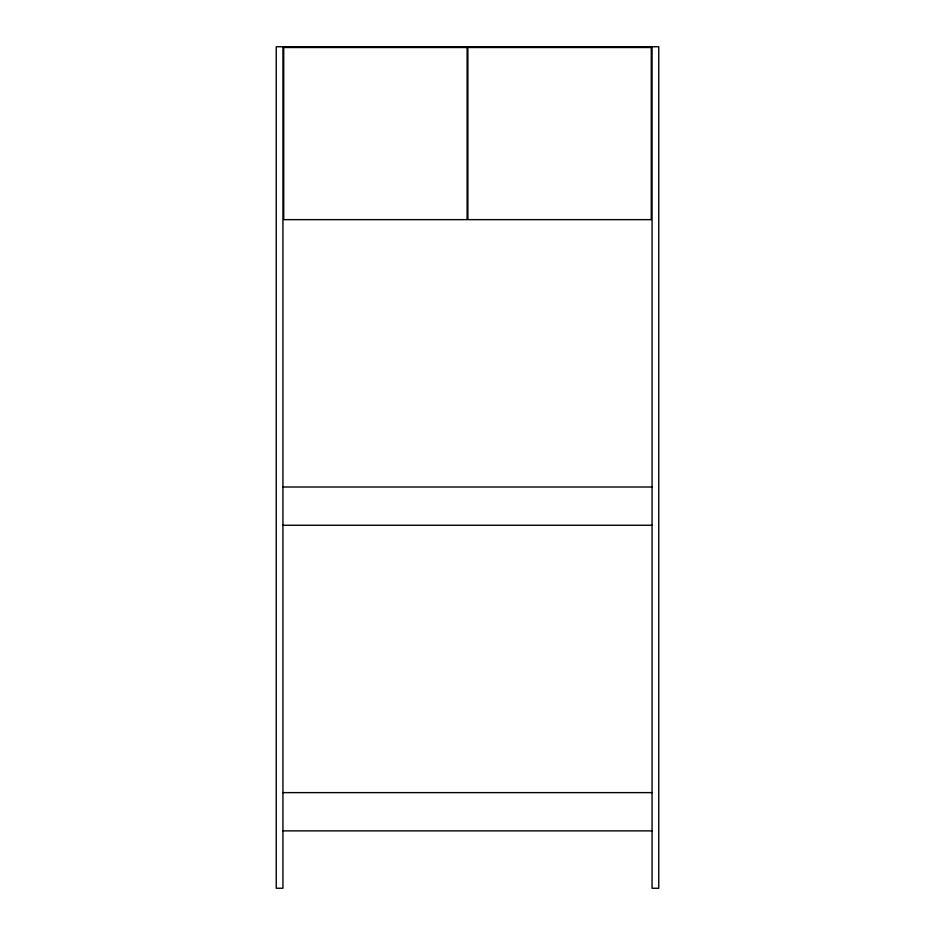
<?xml version="1.0" encoding="UTF-8"?>
<svg xmlns="http://www.w3.org/2000/svg" width="935" height="935" viewBox="0 0 935 935"><rect width="100%" height="100%" fill="white"/><g stroke="black" fill="none" stroke-linecap="round" stroke-linejoin="round"><path stroke-width="1.4" d="M282.943 487.006L652.057 487.006M282.943 525.26L652.057 525.26M282.943 792.623L652.057 792.623M282.943 830.876L652.057 830.876M652.057 46.75L652.057 888.25L658.754 888.25L658.754 46.75L276.246 46.75L276.246 888.25L282.943 888.25L282.943 46.75M467.114 47.51L283.714 47.51L283.714 219.643L467.114 219.643L467.114 47.51M651.286 47.51L467.886 47.51L467.886 219.643L651.286 219.643L651.286 47.51"/></g></svg>
